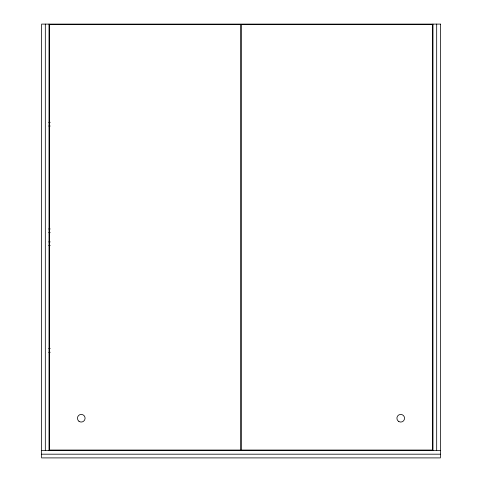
<?xml version="1.0" encoding="UTF-8"?>
<svg xmlns="http://www.w3.org/2000/svg" width="482" height="482" viewBox="0 0 482 482"><rect width="100%" height="100%" fill="white"/><g stroke="black" fill="none" stroke-linecap="round" stroke-linejoin="round"><path stroke-width="0.72" d="M48.73 122.314L50.224 122.314M48.73 126.025L50.224 126.025M48.73 228.962L50.224 228.962M48.73 232.673L50.224 232.673M48.73 241.904L50.224 241.904M48.73 245.615L50.224 245.615M48.73 348.546L50.224 348.546M48.73 352.264L50.224 352.264M41.603 450.477L440.397 450.477M41.603 454.189L440.397 454.189M436.686 24.1L436.686 450.477M432.975 24.1L432.975 450.477M49.025 24.1L49.025 450.477M45.314 24.1L45.314 450.477M440.397 24.1L41.603 24.1L41.603 457.9L440.397 457.9L440.397 24.1M240.789 24.522L49.447 24.522L49.447 450.049L240.789 450.049L240.789 24.522M432.553 24.522L241.211 24.522L241.211 450.049L432.553 450.049L432.553 24.522M398.819 421.545A3.82 3.82 0 0 0 404.555 418.231A3.82 3.82 0 0 0 398.819 414.924A3.82 3.82 0 0 0 398.819 421.545M78.958 421.274A3.82 3.82 0 0 0 85.061 418.713A3.82 3.82 0 0 0 79.789 414.707A3.82 3.82 0 0 0 78.958 421.274"/></g></svg>
